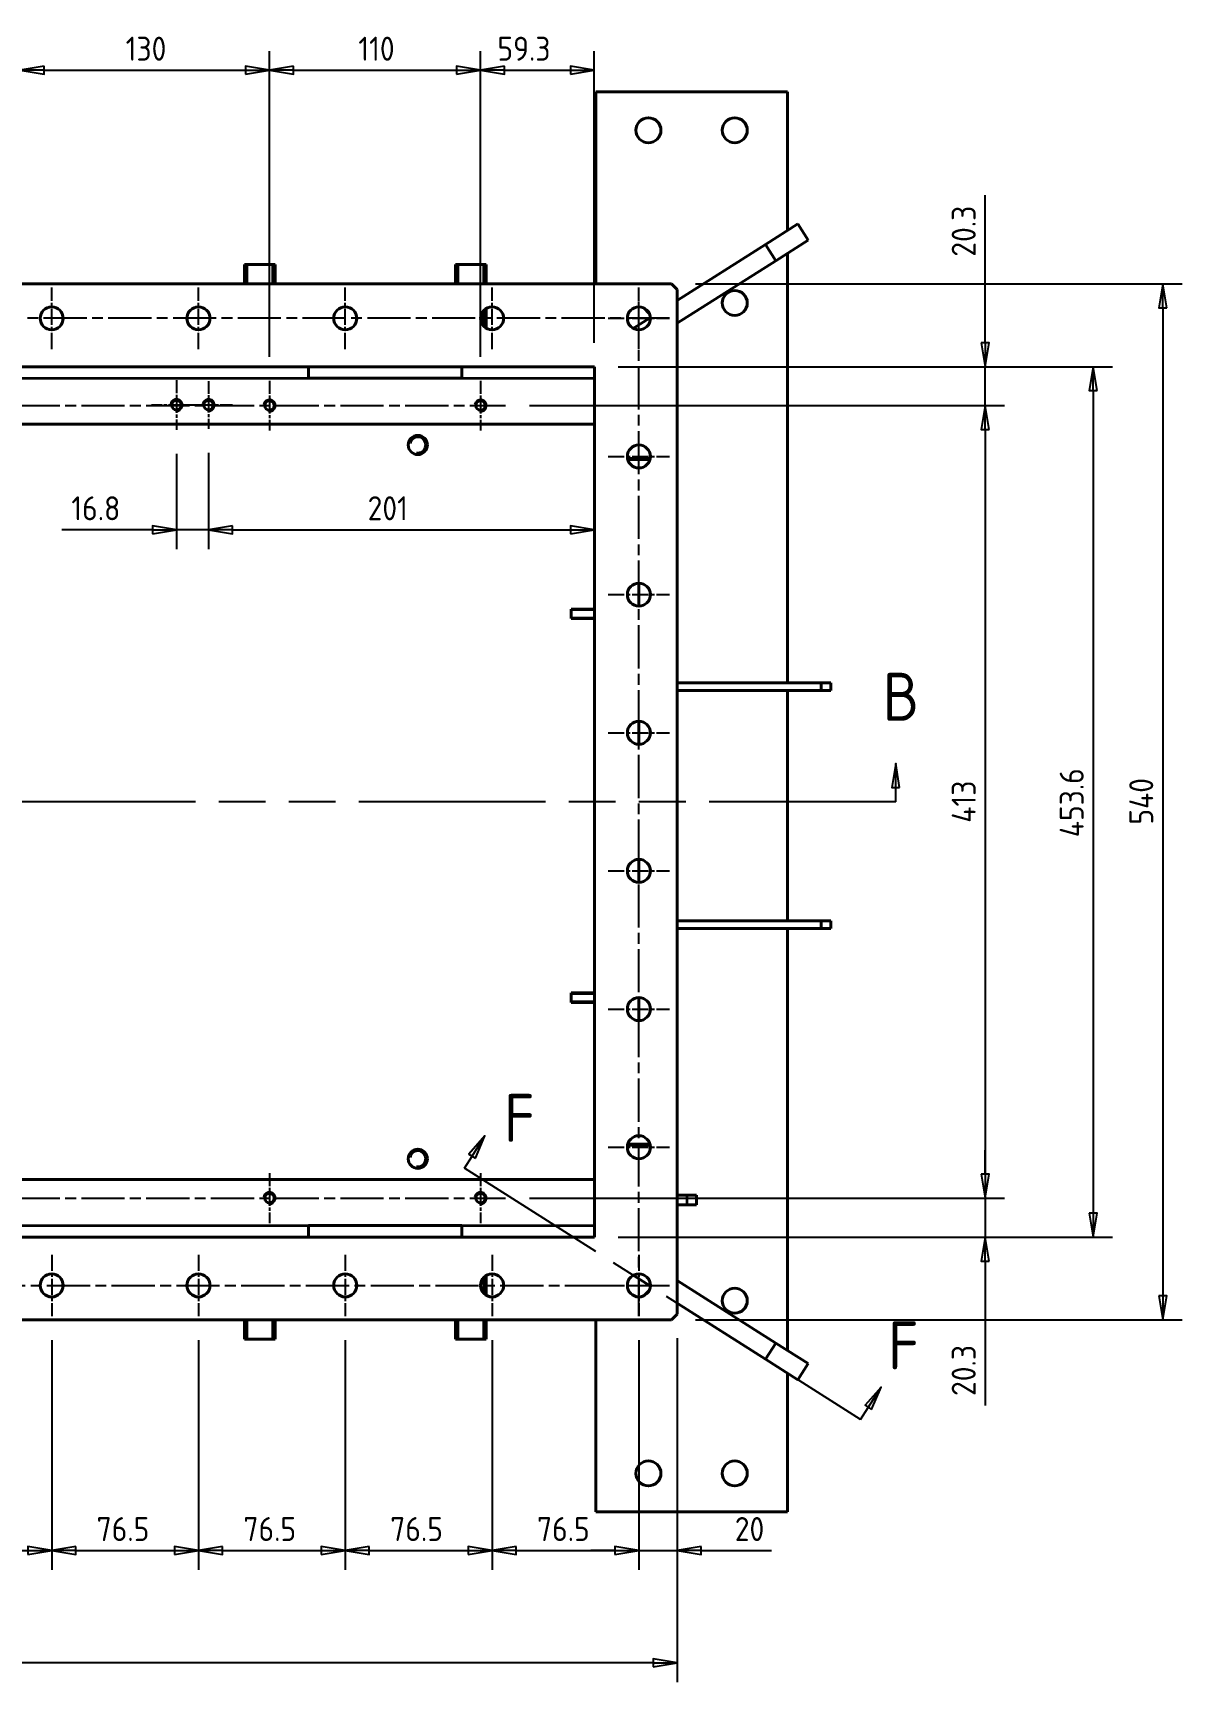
# Model space of a CAD drawing. Header units: millimetres. Extents: x 0 to 5945, y 0 to 4205.
# Drawn here: x 2709 to 3308, y 2097 to 2957 of the extents above; entities that cross this region are included whole.
import ezdxf

# ---------------------------------------------------------------- set-up
doc = ezdxf.new("R2010")
doc.units = ezdxf.units.MM
doc.header["$LTSCALE"] = 5
doc.linetypes.add('CHAIN', pattern=[0.3543, 0.2362, -0.0295, 0.0591, -0.0295])
doc.linetypes.add('DOUBLE_DASH_CHAIN', pattern=[1.2403, 0.6614, -0.0827, 0.1654, -0.0827, 0.1654, -0.0827])
doc.layers.get('0').update_dxf_attribs({"color": 3, "lineweight": 25})
for name, color, linetype, lineweight in [('가시적인 것(ISO)', 3, 'Continuous', 40), ('가시적인 좁은 것(ISO)', 3, 'Continuous', 35), ('단면선(ISO)', 7, 'CHAIN', 25), ('중심 표식(ISO)', 1, 'Continuous', 25), ('중심선(ISO)', 1, 'Continuous', 25), ('치수(ISO)', 2, 'Continuous', 25)]:
    doc.layers.add(name, color=color, linetype=linetype, lineweight=lineweight)
doc.styles.add('부품번호텍스트_PSTEK_POSCO', font='isocp.shx')
doc.styles.add('치수 텍스트_PSTEK_POSCO', font='isocp.shx')
doc.dimstyles.new('치수_PSTEK_POSCO', dxfattribs={"dimscale": 5, "dimtxt": 2.5, "dimasz": 2.5, "dimexe": 2, "dimexo": 2.5, "dimgap": 1, "dimtad": 1, "dimrnd": 1e-08, "dimdsep": 46, "dimtxsty": '치수 텍스트_PSTEK_POSCO', "dimblk": 'Filled-1', "dimcen": 0.09, "dimdle": 10, "dimclrd": 7, "dimclre": 7, "dimclrt": 2, "dimadec": 1, "dimazin": 2, "dimtfac": 1, "dimtmove": 0, "dimatfit": 3, "dimfxl": 0, "dimtolj": 1, "dimlwd": -1, "dimlwe": -1, "dimarcsym": 0})

# ---------------------------------------------------------------- blocks, each defined once
blk = doc.blocks.new('Filled-1')
at = {"color": 0}
for p, q in [((0, 0), (-1, 0.167)), ((-1, 0.167), (-1, -0.167)), ((-1, 0), (0, 0)), ((-1, -0.167), (0, 0))]:
    blk.add_line(p, q, dxfattribs=at)
at = {"color": 0, "flags": 128}
blk.add_lwpolyline([(-1, -0.167), (0, 0), (-1, 0.167), (-1, -0.167)], dxfattribs=at)
at = {"color": 0}
blk.add_solid([(-1, -0.167), (0, 0), (-1, 0.167), (-1, -0.167)], dxfattribs=at)
blk = doc.blocks.new('*D35')
at = {"layer": 'Defpoints', "color": 0, "transparency": 16777216}
for p in [(2240.14, 2288.8), (3045.14, 2288.8), (2240.14, 2107.09)]:
    blk.add_point(p, dxfattribs=at)
at = {"layer": '치수(ISO)', "color": 7, "transparency": 16777216}
for p, q in [((2240.14, 2276.3), (2240.14, 2097.09)), ((3045.14, 2276.3), (3045.14, 2097.09)), ((3032.64, 2107.09), (2252.64, 2107.09))]:
    blk.add_line(p, q, dxfattribs=at)
at = {"layer": '치수(ISO)', "color": 7, "transparency": 16777216, "xscale": 12.5, "yscale": 12.5, "zscale": 12.5, "rotation": 180}
blk.add_blockref('Filled-1', (2240.14, 2107.09), dxfattribs=at)
at = {"layer": '치수(ISO)', "color": 7, "transparency": 16777216, "xscale": 12.5, "yscale": 12.5, "zscale": 12.5}
blk.add_blockref('Filled-1', (3045.14, 2107.09), dxfattribs=at)
at = {"layer": '치수(ISO)', "color": 2, "transparency": 16777216, "insert": (2657.28, 2118.96), "char_height": 12.5, "attachment_point": 4, "style": '치수 텍스트_PSTEK_POSCO'}
blk.add_mtext('\\A1;(805)', dxfattribs=at)
blk = doc.blocks.new('2dTransSection1')
at = {"layer": '단면선(ISO)', "linetype": 'Continuous'}
for p, q in [((631.81, 515.16), (631.41, 512.66)), ((631.81, 512.66), (631.81, 515.16)), ((632.21, 512.66), (631.81, 515.16)), ((631.41, 512.66), (632.21, 512.66)), ((631.81, 511.16), (631.81, 512.66)), ((631.81, 511.16), (627.89, 511.16))]:
    blk.add_line(p, q, dxfattribs=at)
at = {"layer": '단면선(ISO)', "linetype": 'DOUBLE_DASH_CHAIN', "ltscale": 5.886419}
blk.add_line((631.81, 511.16), (379.66, 511.16), dxfattribs=at)
at = {"layer": '단면선(ISO)', "linetype": 'Continuous', "flags": 128}
blk.add_lwpolyline([(632.21, 512.66), (631.81, 515.16), (631.41, 512.66), (632.21, 512.66)], dxfattribs=at)
at = {"layer": '단면선(ISO)'}
blk.add_solid([(632.21, 512.66), (631.81, 515.16), (631.41, 512.66), (632.21, 512.66)], dxfattribs=at)
at = {"layer": '단면선(ISO)', "insert": (630.44, 519.62), "char_height": 5, "attachment_point": 7, "style": '부품번호텍스트_PSTEK_POSCO'}
blk.add_mtext('B', dxfattribs=at)
blk = doc.blocks.new('2dTransSection2')
at = {"layer": '단면선(ISO)', "linetype": 'Continuous'}
for p, q in [((588.99, 476.35), (587.32, 474.45)), ((587.65, 474.24), (588.99, 476.35)), ((587.99, 474.02), (588.99, 476.35)), ((587.32, 474.45), (587.99, 474.02)), ((586.85, 472.97), (587.65, 474.24)), ((589.52, 471.28), (586.85, 472.97)), ((630.28, 450.16), (628.6, 448.26)), ((628.94, 448.04), (630.28, 450.16)), ((629.27, 447.83), (630.28, 450.16)), ((628.13, 446.78), (625.47, 448.47)), ((628.13, 446.78), (628.94, 448.04)), ((628.6, 448.26), (629.27, 447.83))]:
    blk.add_line(p, q, dxfattribs=at)
at = {"layer": '단면선(ISO)', "linetype": 'DOUBLE_DASH_CHAIN', "ltscale": 5.267588}
blk.add_line((628.13, 446.78), (586.85, 472.97), dxfattribs=at)
at = {"layer": '단면선(ISO)', "linetype": 'Continuous', "flags": 128}
for points in [[(587.99, 474.02), (588.99, 476.35), (587.32, 474.45), (587.99, 474.02)], [(629.27, 447.83), (630.28, 450.16), (628.6, 448.26), (629.27, 447.83)]]:
    blk.add_lwpolyline(points, dxfattribs=at)
at = {"layer": '단면선(ISO)'}
for points in [[(587.99, 474.02), (588.99, 476.35), (587.32, 474.45), (587.99, 474.02)], [(629.27, 447.83), (630.28, 450.16), (628.6, 448.26), (629.27, 447.83)]]:
    blk.add_solid(points, dxfattribs=at)
at = {"layer": '단면선(ISO)', "char_height": 5, "attachment_point": 7, "style": '부품번호텍스트_PSTEK_POSCO'}
for insert in [(590.97, 475.71), (631, 452)]:
    blk.add_mtext('F', dxfattribs=dict(at, insert=insert))
blk = doc.blocks.new('*D113')
at = {"layer": 'Defpoints', "color": 0, "transparency": 16777216}
for p in [(2955.64, 2762.3), (2955.64, 2349.3), (3205.69, 2349.3)]:
    blk.add_point(p, dxfattribs=at)
at = {"layer": '치수(ISO)', "color": 7, "transparency": 16777216}
for p, q in [((2968.14, 2762.3), (3215.69, 2762.3)), ((3205.69, 2749.8), (3205.69, 2361.8)), ((2968.14, 2349.3), (3215.69, 2349.3))]:
    blk.add_line(p, q, dxfattribs=at)
at = {"layer": '치수(ISO)', "color": 7, "transparency": 16777216, "xscale": 12.5, "yscale": 12.5, "zscale": 12.5}
for p, rotation in [((3205.69, 2762.3), 90), ((3205.69, 2349.3), 270)]:
    blk.add_blockref('Filled-1', p, dxfattribs=dict(at, rotation=rotation))
at = {"layer": '치수(ISO)', "color": 2, "transparency": 16777216, "insert": (3194.44, 2544.91), "char_height": 12.5, "attachment_point": 4, "rotation": 90, "style": '치수 텍스트_PSTEK_POSCO'}
blk.add_mtext('\\A1;413', dxfattribs=at)
blk = doc.blocks.new('*D114')
at = {"layer": 'Defpoints', "color": 0, "transparency": 16777216}
for p in [(3001.94, 2782.6), (3205.69, 2782.6), (2955.64, 2762.3)]:
    blk.add_point(p, dxfattribs=at)
at = {"layer": '치수(ISO)', "color": 7, "transparency": 16777216}
for p, q in [((3205.69, 2795.1), (3205.69, 2871.99)), ((3014.44, 2782.6), (3215.69, 2782.6)), ((3205.69, 2762.3), (3205.69, 2782.6)), ((2968.14, 2762.3), (3215.69, 2762.3)), ((3205.69, 2749.8), (3205.69, 2737.3))]:
    blk.add_line(p, q, dxfattribs=at)
at = {"layer": '치수(ISO)', "color": 7, "transparency": 16777216, "xscale": 12.5, "yscale": 12.5, "zscale": 12.5}
for p, rotation in [((3205.69, 2782.6), 270), ((3205.69, 2762.3), 90)]:
    blk.add_blockref('Filled-1', p, dxfattribs=dict(at, rotation=rotation))
at = {"layer": '치수(ISO)', "color": 2, "transparency": 16777216, "insert": (3194.44, 2839.91), "char_height": 12.5, "attachment_point": 4, "rotation": 90, "style": '치수 텍스트_PSTEK_POSCO'}
blk.add_mtext('\\A1;20.3', dxfattribs=at)
blk = doc.blocks.new('*D115')
at = {"layer": 'Defpoints', "color": 0, "transparency": 16777216}
for p in [(2955.64, 2349.3), (3001.94, 2329), (3205.69, 2329)]:
    blk.add_point(p, dxfattribs=at)
at = {"layer": '치수(ISO)', "color": 7, "transparency": 16777216}
for p, q in [((3205.69, 2361.8), (3205.69, 2374.3)), ((2968.14, 2349.3), (3215.69, 2349.3)), ((3205.69, 2349.3), (3205.69, 2329)), ((3014.44, 2329), (3215.69, 2329)), ((3205.69, 2316.5), (3205.69, 2241.16))]:
    blk.add_line(p, q, dxfattribs=at)
at = {"layer": '치수(ISO)', "color": 7, "transparency": 16777216, "xscale": 12.5, "yscale": 12.5, "zscale": 12.5}
for p, rotation in [((3205.69, 2349.3), 270), ((3205.69, 2329), 90)]:
    blk.add_blockref('Filled-1', p, dxfattribs=dict(at, rotation=rotation))
at = {"layer": '치수(ISO)', "color": 2, "transparency": 16777216, "insert": (3194.44, 2246.16), "char_height": 12.5, "attachment_point": 4, "rotation": 90, "style": '치수 텍스트_PSTEK_POSCO'}
blk.add_mtext('\\A1;20.3', dxfattribs=at)
blk = doc.blocks.new('*D120')
at = {"layer": 'Defpoints', "color": 0, "transparency": 16777216}
for p in [(2832.64, 2937.06), (2702.64, 2775.3), (2832.64, 2775.3)]:
    blk.add_point(p, dxfattribs=at)
at = {"layer": '치수(ISO)', "color": 7, "transparency": 16777216}
for p, q in [((2702.64, 2787.8), (2702.64, 2947.06)), ((2832.64, 2787.8), (2832.64, 2947.06)), ((2715.14, 2937.06), (2820.14, 2937.06))]:
    blk.add_line(p, q, dxfattribs=at)
at = {"layer": '치수(ISO)', "color": 7, "transparency": 16777216, "xscale": 12.5, "yscale": 12.5, "zscale": 12.5, "rotation": 180}
blk.add_blockref('Filled-1', (2702.64, 2937.06), dxfattribs=at)
at = {"layer": '치수(ISO)', "color": 7, "transparency": 16777216, "xscale": 12.5, "yscale": 12.5, "zscale": 12.5}
blk.add_blockref('Filled-1', (2832.64, 2937.06), dxfattribs=at)
at = {"layer": '치수(ISO)', "color": 2, "transparency": 16777216, "insert": (2757.69, 2948.31), "char_height": 12.5, "attachment_point": 4, "style": '치수 텍스트_PSTEK_POSCO'}
blk.add_mtext('\\A1;130', dxfattribs=at)
blk = doc.blocks.new('*D121')
at = {"layer": 'Defpoints', "color": 0, "transparency": 16777216}
for p in [(2942.64, 2937.06), (2832.64, 2775.3), (2942.64, 2775.3)]:
    blk.add_point(p, dxfattribs=at)
at = {"layer": '치수(ISO)', "color": 7, "transparency": 16777216}
for p, q in [((2832.64, 2787.8), (2832.64, 2947.06)), ((2942.64, 2787.8), (2942.64, 2947.06)), ((2845.14, 2937.06), (2930.14, 2937.06))]:
    blk.add_line(p, q, dxfattribs=at)
at = {"layer": '치수(ISO)', "color": 7, "transparency": 16777216, "xscale": 12.5, "yscale": 12.5, "zscale": 12.5, "rotation": 180}
blk.add_blockref('Filled-1', (2832.64, 2937.06), dxfattribs=at)
at = {"layer": '치수(ISO)', "color": 7, "transparency": 16777216, "xscale": 12.5, "yscale": 12.5, "zscale": 12.5}
blk.add_blockref('Filled-1', (2942.64, 2937.06), dxfattribs=at)
at = {"layer": '치수(ISO)', "color": 2, "transparency": 16777216, "insert": (2878.94, 2948.31), "char_height": 12.5, "attachment_point": 4, "style": '치수 텍스트_PSTEK_POSCO'}
blk.add_mtext('\\A1;110', dxfattribs=at)
blk = doc.blocks.new('*D122')
at = {"layer": 'Defpoints', "color": 0, "transparency": 16777216}
for p in [(3001.94, 2937.06), (3001.94, 2782.6), (2942.64, 2775.3)]:
    blk.add_point(p, dxfattribs=at)
at = {"layer": '치수(ISO)', "color": 7, "transparency": 16777216}
for p, q in [((2942.64, 2787.8), (2942.64, 2947.06)), ((3001.94, 2795.1), (3001.94, 2947.06)), ((2955.14, 2937.06), (2989.44, 2937.06))]:
    blk.add_line(p, q, dxfattribs=at)
at = {"layer": '치수(ISO)', "color": 7, "transparency": 16777216, "xscale": 12.5, "yscale": 12.5, "zscale": 12.5, "rotation": 180}
blk.add_blockref('Filled-1', (2942.64, 2937.06), dxfattribs=at)
at = {"layer": '치수(ISO)', "color": 7, "transparency": 16777216, "xscale": 12.5, "yscale": 12.5, "zscale": 12.5}
blk.add_blockref('Filled-1', (3001.94, 2937.06), dxfattribs=at)
at = {"layer": '치수(ISO)', "color": 2, "transparency": 16777216, "insert": (2951.44, 2948.31), "char_height": 12.5, "attachment_point": 4, "style": '치수 텍스트_PSTEK_POSCO'}
blk.add_mtext('\\A1;59.3', dxfattribs=at)
blk = doc.blocks.new('*D123')
at = {"layer": 'Defpoints', "color": 0, "transparency": 16777216}
for p in [(2784.14, 2749.6), (2800.94, 2750.14), (2800.94, 2697.55)]:
    blk.add_point(p, dxfattribs=at)
at = {"layer": '치수(ISO)', "color": 7, "transparency": 16777216}
for p, q in [((2784.14, 2737.1), (2784.14, 2687.55)), ((2800.94, 2737.64), (2800.94, 2687.55)), ((2771.64, 2697.55), (2724.37, 2697.55)), ((2800.94, 2697.55), (2784.14, 2697.55)), ((2813.44, 2697.55), (2825.94, 2697.55))]:
    blk.add_line(p, q, dxfattribs=at)
at = {"layer": '치수(ISO)', "color": 7, "transparency": 16777216, "xscale": 12.5, "yscale": 12.5, "zscale": 12.5}
blk.add_blockref('Filled-1', (2784.14, 2697.55), dxfattribs=at)
at = {"layer": '치수(ISO)', "color": 7, "transparency": 16777216, "xscale": 12.5, "yscale": 12.5, "zscale": 12.5, "rotation": 180}
blk.add_blockref('Filled-1', (2800.94, 2697.55), dxfattribs=at)
at = {"layer": '치수(ISO)', "color": 2, "transparency": 16777216, "insert": (2729.37, 2708.8), "char_height": 12.5, "attachment_point": 4, "style": '치수 텍스트_PSTEK_POSCO'}
blk.add_mtext('\\A1;16.8', dxfattribs=at)
blk = doc.blocks.new('*D124')
at = {"layer": 'Defpoints', "color": 0, "transparency": 16777216}
for p in [(2800.94, 2750.14), (3001.94, 2697.55), (3001.94, 2697.55)]:
    blk.add_point(p, dxfattribs=at)
at = {"layer": '치수(ISO)', "color": 7, "transparency": 16777216}
for p, q in [((2800.94, 2737.64), (2800.94, 2687.55)), ((2813.44, 2697.55), (2989.44, 2697.55))]:
    blk.add_line(p, q, dxfattribs=at)
at = {"layer": '치수(ISO)', "color": 7, "transparency": 16777216, "xscale": 12.5, "yscale": 12.5, "zscale": 12.5, "rotation": 180}
blk.add_blockref('Filled-1', (2800.94, 2697.55), dxfattribs=at)
at = {"layer": '치수(ISO)', "color": 7, "transparency": 16777216, "xscale": 12.5, "yscale": 12.5, "zscale": 12.5}
blk.add_blockref('Filled-1', (3001.94, 2697.55), dxfattribs=at)
at = {"layer": '치수(ISO)', "color": 2, "transparency": 16777216, "insert": (2883.79, 2708.8), "char_height": 12.5, "attachment_point": 4, "style": '치수 텍스트_PSTEK_POSCO'}
blk.add_mtext('\\A1;201', dxfattribs=at)
blk = doc.blocks.new('*D136')
at = {"layer": 'Defpoints', "color": 0, "transparency": 16777216}
for p in [(2642.64, 2287.8), (2719.14, 2287.8), (2719.14, 2165.56)]:
    blk.add_point(p, dxfattribs=at)
at = {"layer": '치수(ISO)', "color": 7, "transparency": 16777216}
for p, q in [((2642.64, 2275.3), (2642.64, 2155.56)), ((2719.14, 2275.3), (2719.14, 2155.56)), ((2655.14, 2165.56), (2706.64, 2165.56))]:
    blk.add_line(p, q, dxfattribs=at)
at = {"layer": '치수(ISO)', "color": 7, "transparency": 16777216, "xscale": 12.5, "yscale": 12.5, "zscale": 12.5, "rotation": 180}
blk.add_blockref('Filled-1', (2642.64, 2165.56), dxfattribs=at)
at = {"layer": '치수(ISO)', "color": 7, "transparency": 16777216, "xscale": 12.5, "yscale": 12.5, "zscale": 12.5}
blk.add_blockref('Filled-1', (2719.14, 2165.56), dxfattribs=at)
at = {"layer": '치수(ISO)', "color": 2, "transparency": 16777216, "insert": (2666.06, 2176.81), "char_height": 12.5, "attachment_point": 4, "style": '치수 텍스트_PSTEK_POSCO'}
blk.add_mtext('\\A1;76.5', dxfattribs=at)
blk = doc.blocks.new('*D137')
at = {"layer": 'Defpoints', "color": 0, "transparency": 16777216}
for p in [(2719.14, 2287.8), (2795.64, 2287.8), (2795.64, 2165.56)]:
    blk.add_point(p, dxfattribs=at)
at = {"layer": '치수(ISO)', "color": 7, "transparency": 16777216}
for p, q in [((2719.14, 2275.3), (2719.14, 2155.56)), ((2795.64, 2275.3), (2795.64, 2155.56)), ((2731.64, 2165.56), (2783.14, 2165.56))]:
    blk.add_line(p, q, dxfattribs=at)
at = {"layer": '치수(ISO)', "color": 7, "transparency": 16777216, "xscale": 12.5, "yscale": 12.5, "zscale": 12.5, "rotation": 180}
blk.add_blockref('Filled-1', (2719.14, 2165.56), dxfattribs=at)
at = {"layer": '치수(ISO)', "color": 7, "transparency": 16777216, "xscale": 12.5, "yscale": 12.5, "zscale": 12.5}
blk.add_blockref('Filled-1', (2795.64, 2165.56), dxfattribs=at)
at = {"layer": '치수(ISO)', "color": 2, "transparency": 16777216, "insert": (2742.56, 2176.81), "char_height": 12.5, "attachment_point": 4, "style": '치수 텍스트_PSTEK_POSCO'}
blk.add_mtext('\\A1;76.5', dxfattribs=at)
blk = doc.blocks.new('*D138')
at = {"layer": 'Defpoints', "color": 0, "transparency": 16777216}
for p in [(2795.64, 2287.8), (2872.14, 2287.8), (2872.14, 2165.56)]:
    blk.add_point(p, dxfattribs=at)
at = {"layer": '치수(ISO)', "color": 7, "transparency": 16777216}
for p, q in [((2795.64, 2275.3), (2795.64, 2155.56)), ((2872.14, 2275.3), (2872.14, 2155.56)), ((2808.14, 2165.56), (2859.64, 2165.56))]:
    blk.add_line(p, q, dxfattribs=at)
at = {"layer": '치수(ISO)', "color": 7, "transparency": 16777216, "xscale": 12.5, "yscale": 12.5, "zscale": 12.5, "rotation": 180}
blk.add_blockref('Filled-1', (2795.64, 2165.56), dxfattribs=at)
at = {"layer": '치수(ISO)', "color": 7, "transparency": 16777216, "xscale": 12.5, "yscale": 12.5, "zscale": 12.5}
blk.add_blockref('Filled-1', (2872.14, 2165.56), dxfattribs=at)
at = {"layer": '치수(ISO)', "color": 2, "transparency": 16777216, "insert": (2819.06, 2176.81), "char_height": 12.5, "attachment_point": 4, "style": '치수 텍스트_PSTEK_POSCO'}
blk.add_mtext('\\A1;76.5', dxfattribs=at)
blk = doc.blocks.new('*D139')
at = {"layer": 'Defpoints', "color": 0, "transparency": 16777216}
for p in [(2872.14, 2287.8), (2948.64, 2287.8), (2948.64, 2165.56)]:
    blk.add_point(p, dxfattribs=at)
at = {"layer": '치수(ISO)', "color": 7, "transparency": 16777216}
for p, q in [((2872.14, 2275.3), (2872.14, 2155.56)), ((2948.64, 2275.3), (2948.64, 2155.56)), ((2884.64, 2165.56), (2936.14, 2165.56))]:
    blk.add_line(p, q, dxfattribs=at)
at = {"layer": '치수(ISO)', "color": 7, "transparency": 16777216, "xscale": 12.5, "yscale": 12.5, "zscale": 12.5, "rotation": 180}
blk.add_blockref('Filled-1', (2872.14, 2165.56), dxfattribs=at)
at = {"layer": '치수(ISO)', "color": 7, "transparency": 16777216, "xscale": 12.5, "yscale": 12.5, "zscale": 12.5}
blk.add_blockref('Filled-1', (2948.64, 2165.56), dxfattribs=at)
at = {"layer": '치수(ISO)', "color": 2, "transparency": 16777216, "insert": (2895.56, 2176.81), "char_height": 12.5, "attachment_point": 4, "style": '치수 텍스트_PSTEK_POSCO'}
blk.add_mtext('\\A1;76.5', dxfattribs=at)
blk = doc.blocks.new('*D140')
at = {"layer": 'Defpoints', "color": 0, "transparency": 16777216}
for p in [(2948.64, 2287.8), (3025.14, 2287.8), (3025.14, 2165.56)]:
    blk.add_point(p, dxfattribs=at)
at = {"layer": '치수(ISO)', "color": 7, "transparency": 16777216}
for p, q in [((2948.64, 2275.3), (2948.64, 2155.56)), ((3025.14, 2275.3), (3025.14, 2155.56)), ((2961.14, 2165.56), (3012.64, 2165.56))]:
    blk.add_line(p, q, dxfattribs=at)
at = {"layer": '치수(ISO)', "color": 7, "transparency": 16777216, "xscale": 12.5, "yscale": 12.5, "zscale": 12.5, "rotation": 180}
blk.add_blockref('Filled-1', (2948.64, 2165.56), dxfattribs=at)
at = {"layer": '치수(ISO)', "color": 7, "transparency": 16777216, "xscale": 12.5, "yscale": 12.5, "zscale": 12.5}
blk.add_blockref('Filled-1', (3025.14, 2165.56), dxfattribs=at)
at = {"layer": '치수(ISO)', "color": 2, "transparency": 16777216, "insert": (2972.06, 2176.81), "char_height": 12.5, "attachment_point": 4, "style": '치수 텍스트_PSTEK_POSCO'}
blk.add_mtext('\\A1;76.5', dxfattribs=at)
blk = doc.blocks.new('*D141')
at = {"layer": 'Defpoints', "color": 0, "transparency": 16777216}
for p in [(3025.14, 2287.8), (3045.14, 2288.8), (3045.14, 2165.56)]:
    blk.add_point(p, dxfattribs=at)
at = {"layer": '치수(ISO)', "color": 7, "transparency": 16777216}
for p, q in [((3025.14, 2275.3), (3025.14, 2155.56)), ((3045.14, 2276.3), (3045.14, 2155.56)), ((3012.64, 2165.56), (3000.14, 2165.56)), ((3025.14, 2165.56), (3045.14, 2165.56)), ((3057.64, 2165.56), (3094.22, 2165.56))]:
    blk.add_line(p, q, dxfattribs=at)
at = {"layer": '치수(ISO)', "color": 7, "transparency": 16777216, "xscale": 12.5, "yscale": 12.5, "zscale": 12.5}
blk.add_blockref('Filled-1', (3025.14, 2165.56), dxfattribs=at)
at = {"layer": '치수(ISO)', "color": 7, "transparency": 16777216, "xscale": 12.5, "yscale": 12.5, "zscale": 12.5, "rotation": 180}
blk.add_blockref('Filled-1', (3045.14, 2165.56), dxfattribs=at)
at = {"layer": '치수(ISO)', "color": 2, "transparency": 16777216, "insert": (3075.14, 2176.81), "char_height": 12.5, "attachment_point": 4, "style": '치수 텍스트_PSTEK_POSCO'}
blk.add_mtext('\\A1;20', dxfattribs=at)
blk = doc.blocks.new('*D142')
at = {"layer": 'Defpoints', "color": 0, "transparency": 16777216}
for p in [(3001.94, 2782.6), (3001.94, 2329), (3261.98, 2329)]:
    blk.add_point(p, dxfattribs=at)
at = {"layer": '치수(ISO)', "color": 7, "transparency": 16777216}
for p, q in [((3014.44, 2782.6), (3271.98, 2782.6)), ((3261.98, 2770.1), (3261.98, 2341.5)), ((3014.44, 2329), (3271.98, 2329))]:
    blk.add_line(p, q, dxfattribs=at)
at = {"layer": '치수(ISO)', "color": 7, "transparency": 16777216, "xscale": 12.5, "yscale": 12.5, "zscale": 12.5}
for p, rotation in [((3261.98, 2782.6), 90), ((3261.98, 2329), 270)]:
    blk.add_blockref('Filled-1', p, dxfattribs=dict(at, rotation=rotation))
at = {"layer": '치수(ISO)', "color": 2, "transparency": 16777216, "insert": (3250.73, 2537.36), "char_height": 12.5, "attachment_point": 4, "rotation": 90, "style": '치수 텍스트_PSTEK_POSCO'}
blk.add_mtext('\\A1;453.6', dxfattribs=at)
blk = doc.blocks.new('*D152')
at = {"layer": 'Defpoints', "color": 0, "transparency": 16777216}
for p in [(3042.14, 2825.8), (3042.14, 2285.8), (3298.21, 2285.8)]:
    blk.add_point(p, dxfattribs=at)
at = {"layer": '치수(ISO)', "color": 7, "transparency": 16777216}
for p, q in [((3054.64, 2825.8), (3308.21, 2825.8)), ((3298.21, 2813.3), (3298.21, 2298.3)), ((3054.64, 2285.8), (3308.21, 2285.8))]:
    blk.add_line(p, q, dxfattribs=at)
at = {"layer": '치수(ISO)', "color": 7, "transparency": 16777216, "xscale": 12.5, "yscale": 12.5, "zscale": 12.5}
for p, rotation in [((3298.21, 2825.8), 90), ((3298.21, 2285.8), 270)]:
    blk.add_blockref('Filled-1', p, dxfattribs=dict(at, rotation=rotation))
at = {"layer": '치수(ISO)', "color": 2, "transparency": 16777216, "insert": (3286.96, 2543.92), "char_height": 12.5, "attachment_point": 4, "rotation": 90, "style": '치수 텍스트_PSTEK_POSCO'}
blk.add_mtext('\\A1;540', dxfattribs=at)

msp = doc.modelspace()

# ---------------------------------------------------------------- linework, layer by layer
at = {"layer": '가시적인 것(ISO)'}
for p, q in [((3002.6439, 2825.7964), (3002.6439, 2925.7964)), ((3002.6439, 2925.7964), (3102.6439, 2925.7964)), ((3102.6439, 2925.7964), (3102.6439, 2853.5799)), ((3091.1251, 2846.2714), (3108.0127, 2856.9863)), ((3113.3701, 2848.5425), (3108.0127, 2856.9863)), ((3091.1251, 2846.2714), (3045.1439, 2817.0972)), ((3113.3701, 2848.5425), (3096.4825, 2837.8276)), ((3045.1439, 2805.2542), (3096.4825, 2837.8276)), ((3102.6439, 2841.7369), (3102.6439, 2617.7964)), ((2819.6439, 2835.7964), (2835.6439, 2835.7964)), ((2819.6439, 2835.7964), (2819.6439, 2825.7964)), ((2835.6439, 2835.7964), (2835.6439, 2825.7964)), ((2929.6439, 2835.7964), (2945.6439, 2835.7964)), ((2929.6439, 2835.7964), (2929.6439, 2825.7964)), ((2945.6439, 2835.7964), (2945.6439, 2825.7964)), ((3042.1439, 2825.7964), (2243.1439, 2825.7964)), ((3042.1439, 2825.7964), (3045.1439, 2822.7964)), ((3045.1439, 2288.7964), (3045.1439, 2822.7964)), ((2945.6439, 2812.9925), (2945.6439, 2802.6002)), ((3027.7297, 2813.2106), (3030.5581, 2810.3821)), ((3031.1299, 2808.2055), (3022.2239, 2802.5548)), ((2283.3439, 2782.5964), (3001.9439, 2782.5964)), ((2852.9439, 2782.5964), (2852.9439, 2776.5964)), ((2852.9439, 2776.5964), (2932.9439, 2776.5964)), ((2932.9439, 2776.5964), (2932.9439, 2782.5964)), ((3001.9439, 2782.5964), (3001.9439, 2328.9964)), ((2283.3439, 2752.5964), (3001.9439, 2752.5964)), ((3019.2278, 2734.7964), (3031.06, 2734.7964)), ((3025.1439, 2669.7964), (3025.1439, 2657.7964)), ((2989.9439, 2656.2964), (2989.9439, 2651.2964)), ((3001.9439, 2656.2964), (2989.9439, 2656.2964)), ((3001.9439, 2651.2964), (2989.9439, 2651.2964)), ((3045.1439, 2617.7964), (3120.1439, 2617.7964)), ((3045.1439, 2613.7964), (3120.1439, 2613.7964)), ((3102.6439, 2613.7964), (3102.6439, 2493.7964)), ((3125.1439, 2617.7964), (3120.1439, 2617.7964)), ((3120.1439, 2617.7964), (3120.1439, 2613.7964)), ((3120.1439, 2613.7964), (3125.1439, 2613.7964)), ((3125.1439, 2613.7964), (3125.1439, 2617.7964)), ((3025.1439, 2597.7964), (3025.1439, 2585.7964)), ((3025.1439, 2525.7964), (3025.1439, 2513.7964)), ((3045.1439, 2493.7964), (3120.1439, 2493.7964)), ((3125.1439, 2493.7964), (3120.1439, 2493.7964)), ((3120.1439, 2493.7964), (3120.1439, 2489.7964)), ((3125.1439, 2489.7964), (3125.1439, 2493.7964)), ((3045.1439, 2489.7964), (3120.1439, 2489.7964)), ((3102.6439, 2489.7964), (3102.6439, 2269.8558)), ((3120.1439, 2489.7964), (3125.1439, 2489.7964)), ((2989.9439, 2456.2964), (2989.9439, 2451.2964)), ((3001.9439, 2456.2964), (2989.9439, 2456.2964)), ((3001.9439, 2451.2964), (2989.9439, 2451.2964)), ((3025.1439, 2453.7964), (3025.1439, 2441.7964)), ((3019.2278, 2376.7964), (3031.06, 2376.7964)), ((2283.3439, 2358.9964), (3001.9439, 2358.9964)), ((3045.1439, 2350.7964), (3050.1439, 2350.7964)), ((3050.1439, 2350.7964), (3055.1439, 2350.7964)), ((3055.1439, 2345.7964), (3055.1439, 2350.7964)), ((3045.1439, 2345.7964), (3050.1439, 2345.7964)), ((3055.1439, 2345.7964), (3050.1439, 2345.7964)), ((2852.9439, 2334.9964), (2852.9439, 2328.9964)), ((2852.9439, 2334.9964), (2932.9439, 2334.9964)), ((2932.9439, 2328.9964), (2932.9439, 2334.9964)), ((3001.9439, 2328.9964), (2283.3439, 2328.9964)), ((2945.6439, 2308.9925), (2945.6439, 2298.6002)), ((3031.1299, 2303.3872), (3022.2239, 2309.0379)), ((3045.1439, 2306.3385), (3096.4825, 2273.7651)), ((3030.5581, 2301.2106), (3027.7297, 2298.3821)), ((3045.1439, 2288.7964), (3042.1439, 2285.7964)), ((3091.1251, 2265.3213), (3045.1439, 2294.4955)), ((2243.1439, 2285.7964), (3042.1439, 2285.7964)), ((2819.6439, 2285.7964), (2819.6439, 2275.7964)), ((2835.6439, 2285.7964), (2835.6439, 2275.7964)), ((2929.6439, 2285.7964), (2929.6439, 2275.7964)), ((2945.6439, 2285.7964), (2945.6439, 2275.7964)), ((3002.6439, 2185.7964), (3002.6439, 2285.7964)), ((2819.6439, 2275.7964), (2835.6439, 2275.7964)), ((2929.6439, 2275.7964), (2945.6439, 2275.7964)), ((3096.4825, 2273.7651), (3113.3701, 2263.0502)), ((3108.0127, 2254.6064), (3091.1251, 2265.3213)), ((3108.0127, 2254.6064), (3113.3701, 2263.0502)), ((3102.6439, 2258.0128), (3102.6439, 2185.7964)), ((3102.6439, 2185.7964), (3002.6439, 2185.7964))]:
    msp.add_line(p, q, dxfattribs=at)
for centre, radius in [((3030.1439, 2905.7964), 6.5), ((3075.1439, 2905.7964), 6.5), ((3075.1439, 2815.7964), 6.5), ((2719.1439, 2807.7964), 6), ((2795.6439, 2807.7964), 6), ((2872.1439, 2807.7964), 6), ((2948.6439, 2807.7964), 6), ((3025.1439, 2807.7964), 6), ((2784.1439, 2762.5964), 2.4585), ((2800.9439, 2762.5964), 2.4585), ((2832.6439, 2762.2964), 2.4585), ((2942.6439, 2762.2964), 2.4585), ((2909.9439, 2741.7964), 5), ((3025.1439, 2735.7964), 6), ((3025.1439, 2663.7964), 6), ((3025.1439, 2591.7964), 6), ((3025.1439, 2519.7964), 6), ((3025.1439, 2447.7964), 6), ((3025.1439, 2375.7964), 6), ((2909.9439, 2369.7964), 5), ((2832.6439, 2349.2964), 2.4585), ((2942.6439, 2349.2964), 2.4585), ((2719.1439, 2303.7964), 6), ((2795.6439, 2303.7964), 6), ((2872.1439, 2303.7964), 6), ((2948.6439, 2303.7964), 6), ((3025.1439, 2303.7964), 6), ((3075.1439, 2295.7964), 6.5), ((3030.1439, 2205.7964), 6.5), ((3075.1439, 2205.7964), 6.5)]:
    msp.add_circle(centre, radius, dxfattribs=at)
at = {"layer": '가시적인 좁은 것(ISO)'}
for p, q in [((3091.1251, 2846.2714), (3096.4825, 2837.8276)), ((2820.8494, 2835.7964), (2820.8494, 2825.7964)), ((2834.4384, 2825.7964), (2834.4384, 2835.7964)), ((2930.8494, 2835.7964), (2930.8494, 2825.7964)), ((2944.4384, 2825.7964), (2944.4384, 2835.7964)), ((2944.4384, 2803.5169), (2944.4384, 2812.0758)), ((2432.3439, 2776.5964), (2852.9439, 2776.5964)), ((2932.9439, 2776.5964), (3001.9439, 2776.5964)), ((3030.8848, 2734.0524), (3019.4029, 2734.0524)), ((3001.9439, 2655.8179), (2989.9439, 2655.8179)), ((2989.9439, 2651.7749), (3001.9439, 2651.7749)), ((3001.9439, 2455.8179), (2989.9439, 2455.8179)), ((2989.9439, 2451.7749), (3001.9439, 2451.7749)), ((3019.4029, 2377.5404), (3030.8848, 2377.5404)), ((3050.1439, 2350.7964), (3050.1439, 2345.7964)), ((2432.3439, 2334.9964), (2852.9439, 2334.9964)), ((2932.9439, 2334.9964), (3001.9439, 2334.9964)), ((2944.4384, 2299.5169), (2944.4384, 2308.0758)), ((2820.8494, 2285.7964), (2820.8494, 2275.7964)), ((2834.4384, 2275.7964), (2834.4384, 2285.7964)), ((2930.8494, 2285.7964), (2930.8494, 2275.7964)), ((2944.4384, 2275.7964), (2944.4384, 2285.7964)), ((3096.4825, 2273.7651), (3091.1251, 2265.3213))]:
    msp.add_line(p, q, dxfattribs=at)
for centre, radius in [((2784.1439, 2762.5964), 3), ((2800.9439, 2762.5964), 3), ((2832.6439, 2762.2964), 3), ((2942.6439, 2762.2964), 3), ((2909.9439, 2741.7964), 4.103), ((2909.9439, 2369.7964), 4.103), ((2832.6439, 2349.2964), 3), ((2942.6439, 2349.2964), 3)]:
    msp.add_arc(centre, radius, 260, 170, dxfattribs=at)
at = {"layer": '중심 표식(ISO)', "linetype": 'CHAIN', "ltscale": 7.111628}
for p, q in [((2719.1439, 2791.7964), (2719.1439, 2823.7964)), ((2795.6439, 2791.7964), (2795.6439, 2823.7964)), ((2872.1439, 2791.7964), (2872.1439, 2823.7964)), ((2948.6439, 2791.7964), (2948.6439, 2823.7964)), ((3025.1439, 2791.7964), (3025.1439, 2823.7964)), ((3009.1439, 2807.7964), (3041.1439, 2807.7964)), ((3009.1439, 2735.7964), (3041.1439, 2735.7964)), ((3009.1439, 2663.7964), (3041.1439, 2663.7964)), ((3009.1439, 2591.7964), (3041.1439, 2591.7964)), ((3009.1439, 2519.7964), (3041.1439, 2519.7964)), ((3009.1439, 2447.7964), (3041.1439, 2447.7964)), ((3009.1439, 2375.7964), (3041.1439, 2375.7964)), ((2719.1439, 2319.7964), (2719.1439, 2287.7964)), ((2795.6439, 2319.7964), (2795.6439, 2287.7964)), ((2872.1439, 2319.7964), (2872.1439, 2287.7964)), ((2948.6439, 2319.7964), (2948.6439, 2287.7964)), ((3025.1439, 2319.7964), (3025.1439, 2287.7964)), ((3009.1439, 2303.7964), (3041.1439, 2303.7964))]:
    msp.add_line(p, q, dxfattribs=at)
at = {"layer": '중심 표식(ISO)', "linetype": 'CHAIN', "ltscale": 5.778179}
for p, q in [((2784.1439, 2775.5964), (2784.1439, 2749.5964)), ((2832.6439, 2775.2964), (2832.6439, 2749.2964)), ((2942.6439, 2775.2964), (2942.6439, 2749.2964)), ((2797.1439, 2762.5964), (2771.1439, 2762.5964)), ((2832.6439, 2362.2964), (2832.6439, 2336.2964)), ((2942.6439, 2362.2964), (2942.6439, 2336.2964))]:
    msp.add_line(p, q, dxfattribs=at)
at = {"layer": '중심 표식(ISO)', "linetype": 'CHAIN', "ltscale": 5.537491}
for p, q in [((2800.9439, 2775.0549), (2800.9439, 2750.1379)), ((2813.4024, 2762.5964), (2788.4854, 2762.5964))]:
    msp.add_line(p, q, dxfattribs=at)
at = {"layer": '중심선(ISO)', "linetype": 'CHAIN', "ltscale": 19.051651}
for p, q in [((3025.1439, 2287.7964), (3025.1439, 2823.7964)), ((3041.1439, 2807.7964), (2244.1439, 2807.7964)), ((2329.6439, 2762.2964), (2955.6439, 2762.2964)), ((2329.6439, 2349.2964), (2955.6439, 2349.2964)), ((2244.1439, 2303.7964), (3041.1439, 2303.7964))]:
    msp.add_line(p, q, dxfattribs=at)

# ---------------------------------------------------------------- block references
at = {"layer": '단면선(ISO)', "xscale": 5, "yscale": 5, "zscale": 5}
for name in ['2dTransSection1', '2dTransSection2']:
    msp.add_blockref(name, (0, 0), dxfattribs=at)

# ---------------------------------------------------------------- dimensions: what is measured, and where the dimension line sits
at = {"layer": '치수(ISO)', "color": 7}
for base, p1, p2, angle, override, picture, middle in [((2832.6439, 2937.0557), (2702.6439, 2775.2964), (2832.6439, 2775.2964), 180, {"dimdec": 2, "dimblk1": 'Filled-1', "dimblk2": 'Filled-1', "dimsah": 1, "dimtp": 0, "dimtm": 0, "dimtdec": 2, "dimtofl": 0, "dimatfit": 1}, '*D120', (2767.6939, 2937.0557)), ((2942.6439, 2937.0557), (2832.6439, 2775.2964), (2942.6439, 2775.2964), 180, {"dimdec": 2, "dimblk1": 'Filled-1', "dimblk2": 'Filled-1', "dimsah": 1, "dimtp": 0, "dimtm": 0, "dimtdec": 2, "dimtofl": 0, "dimatfit": 1}, '*D121', (2887.6939, 2937.0557)), ((3001.9439, 2937.0557), (2942.6439, 2775.2964), (3001.9439, 2782.5964), 180, {"dimdec": 2, "dimblk1": 'Filled-1', "dimsah": 1, "dimtp": 0, "dimtm": 0, "dimtdec": 2, "dimtofl": 0, "dimatfit": 1}, '*D122', (2964.8439, 2937.0557)), ((3205.6875, 2782.5964), (2955.6439, 2762.2964), (3001.9439, 2782.5964), 270, {"dimdec": 2, "dimtp": 0, "dimtm": 0, "dimtdec": 2, "dimtofl": 1, "dimatfit": 1}, '*D114', (3205.6875, 2853.4509)), ((3298.2111, 2285.7964), (3042.1439, 2825.7964), (3042.1439, 2285.7964), 90, {"dimdec": 2, "dimtp": 0, "dimtm": 0, "dimtdec": 2, "dimtofl": 0, "dimatfit": 1}, '*D152', (3298.2111, 2555.7964)), ((3261.9752, 2328.9964), (3001.9439, 2782.5964), (3001.9439, 2328.9964), 270, {"dimdec": 2, "dimtp": 0, "dimtm": 0, "dimtdec": 2, "dimtofl": 0, "dimatfit": 1}, '*D142', (3261.9752, 2555.7964)), ((3205.6875, 2349.2964), (2955.6439, 2762.2964), (2955.6439, 2349.2964), 90, {"dimdec": 2, "dimtp": 0, "dimtm": 0, "dimtdec": 2, "dimtofl": 0, "dimatfit": 1}, '*D113', (3205.6875, 2555.7964)), ((2800.9439, 2697.553), (2784.1439, 2749.5964), (2800.9439, 2750.1379), 180, {"dimdec": 2, "dimtp": 0, "dimtm": 0, "dimtdec": 2, "dimtofl": 1, "dimatfit": 1}, '*D123', (2741.2413, 2697.553)), ((3001.9439, 2697.553), (2800.9439, 2750.1379), (3001.9439, 2697.553), 180, {"dimdec": 2, "dimse2": 1, "dimtp": 0, "dimtm": 0, "dimtdec": 2, "dimtofl": 0, "dimatfit": 1}, '*D124', (2893.9439, 2697.553)), ((3205.6875, 2328.9964), (2955.6439, 2349.2964), (3001.9439, 2328.9964), 90, {"dimdec": 2, "dimtp": 0, "dimtm": 0, "dimtdec": 2, "dimtofl": 1, "dimatfit": 1}, '*D115', (3205.6875, 2259.7023)), ((2719.1439, 2165.5575), (2642.6439, 2287.7964), (2719.1439, 2287.7964), 180, {"dimdec": 2, "dimblk1": 'Filled-1', "dimblk2": 'Filled-1', "dimsah": 1, "dimtp": 0, "dimtm": 0, "dimtdec": 2, "dimtofl": 0, "dimatfit": 1}, '*D136', (2679.4439, 2165.5575)), ((2795.6439, 2165.5575), (2719.1439, 2287.7964), (2795.6439, 2287.7964), 180, {"dimdec": 2, "dimblk1": 'Filled-1', "dimblk2": 'Filled-1', "dimsah": 1, "dimtp": 0, "dimtm": 0, "dimtdec": 2, "dimtofl": 0, "dimatfit": 1}, '*D137', (2755.9439, 2165.5575)), ((2872.1439, 2165.5575), (2795.6439, 2287.7964), (2872.1439, 2287.7964), 180, {"dimdec": 2, "dimblk1": 'Filled-1', "dimblk2": 'Filled-1', "dimsah": 1, "dimtp": 0, "dimtm": 0, "dimtdec": 2, "dimtofl": 0, "dimatfit": 1}, '*D138', (2832.4439, 2165.5575)), ((2948.6439, 2165.5575), (2872.1439, 2287.7964), (2948.6439, 2287.7964), 180, {"dimdec": 2, "dimblk1": 'Filled-1', "dimblk2": 'Filled-1', "dimsah": 1, "dimtp": 0, "dimtm": 0, "dimtdec": 2, "dimtofl": 0, "dimatfit": 1}, '*D139', (2908.9439, 2165.5575)), ((3025.1439, 2165.5575), (2948.6439, 2287.7964), (3025.1439, 2287.7964), 180, {"dimdec": 2, "dimblk1": 'Filled-1', "dimblk2": 'Filled-1', "dimsah": 1, "dimtp": 0, "dimtm": 0, "dimtdec": 2, "dimtofl": 0, "dimatfit": 1}, '*D140', (2985.4439, 2165.5575)), ((3045.1439, 2165.5575), (3025.1439, 2287.7964), (3045.1439, 2288.7964), 180, {"dimdec": 2, "dimblk1": 'Filled-1', "dimblk2": 'Filled-1', "dimsah": 1, "dimtp": 0, "dimtm": 0, "dimtdec": 2, "dimtofl": 1, "dimatfit": 1}, '*D141', (3082.1825, 2165.5575))]:
    dim = msp.add_linear_dim(base=base, p1=p1, p2=p2, angle=angle, dimstyle='치수_PSTEK_POSCO', override=override, dxfattribs=at)
    dim.commit()
    dim.dimension.update_dxf_attribs({"geometry": picture, "text_midpoint": middle, "dimtype": 160})
dim = msp.add_linear_dim(base=(2240.1439, 2107.0867), p1=(3045.1439, 2288.7964), p2=(2240.1439, 2288.7964), angle=180, text='(<>)', dimstyle='치수_PSTEK_POSCO', override={"dimgap": 1, "dimdec": 2, "dimtol": 0, "dimlim": 0, "dimtp": 0, "dimtm": 0, "dimtdec": 2, "dimtofl": 0, "dimatfit": 1}, dxfattribs=at)
dim.commit()
dim.dimension.update_dxf_attribs({"geometry": '*D35', "text_midpoint": (2673.5262, 2107.0867), "dimtype": 160})

doc.saveas('drawing.dxf')
